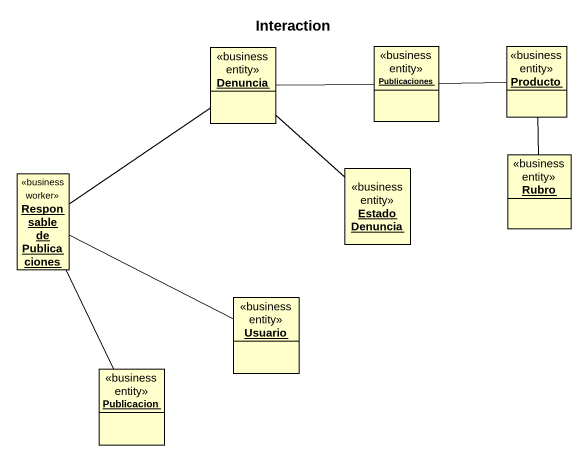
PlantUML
@startuml
title Interaction
hide circle
hide empty members
object Denuncia <<business entity>>
object Publicaciones <<business entity>>
object Producto <<business entity>>
object "Responsable de Publicaciones" as Responsable_de_Publicaciones <<business worker>>
object EstadoDenuncia <<business entity>>
object Rubro <<business entity>>
object Usuario <<business entity>>
object Publicacion <<business entity>>
Denuncia -right- Publicaciones
Denuncia -- EstadoDenuncia
Publicaciones -right- Producto
Producto -- Rubro
Responsable_de_Publicaciones -up- Denuncia
Responsable_de_Publicaciones -right- Usuario
Responsable_de_Publicaciones -- Publicacion
@enduml
